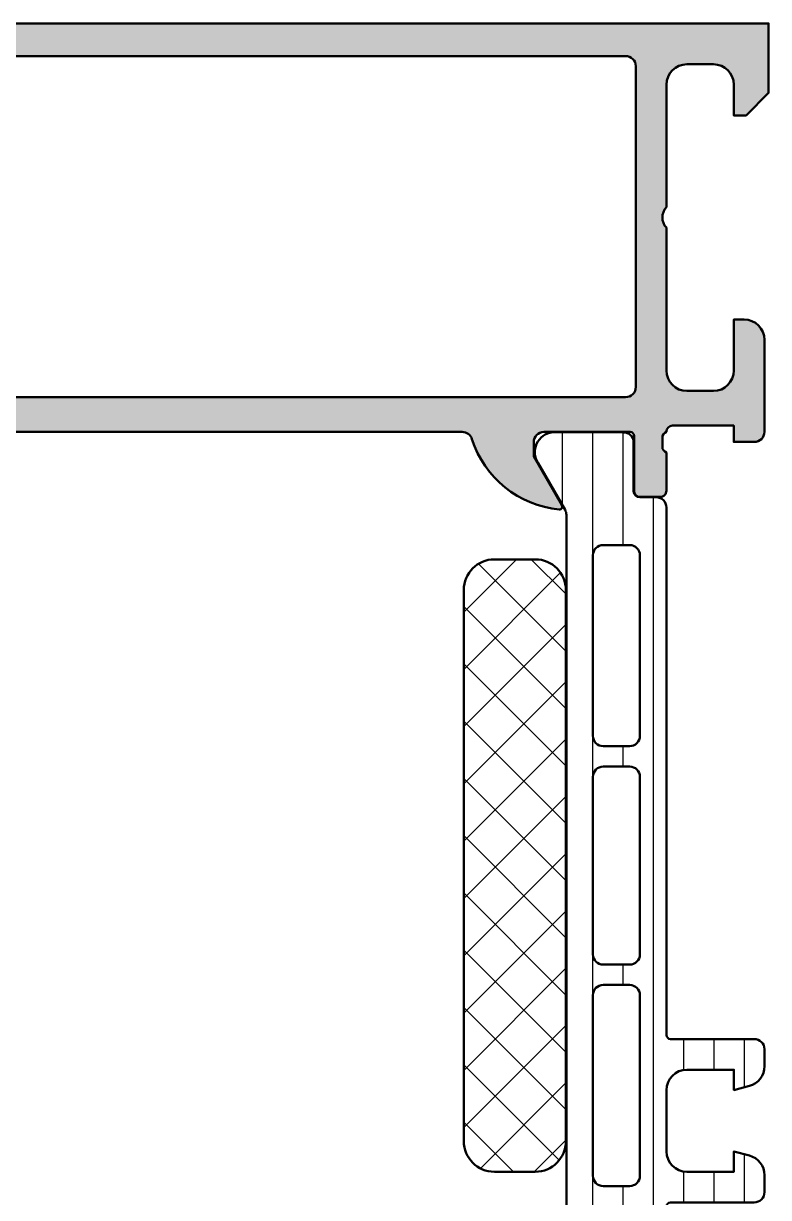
# Model space of a CAD drawing. Extents: x -75 to 44, y -44 to 75.
# Drawn here: x -17.5 to 19, y 17.5 to 75 of the extents above; entities that cross this region are included whole.
import ezdxf

# ---------------------------------------------------------------- set-up
doc = ezdxf.new("R2010")
doc.units = 0
for name, color, linetype, lineweight in [('0S-Alu contour', 7, 'Continuous', 50), ('0S-Alu hatch', 252, 'Continuous', 25), ('0S-Plastic contour', 254, 'Continuous', 50), ('0S-Plastic hatch', 253, 'Continuous', 25), ('0S-PT contour', 91, 'Continuous', 50), ('0S-PT hatch', 103, 'Continuous', 25)]:
    doc.layers.add(name, color=color, linetype=linetype, lineweight=lineweight)

# ---------------------------------------------------------------- blocks, each defined once
blk = doc.blocks.new('385940__7E99EFBC_4973_408E_94DA_173DC454B51B_')
at = {"layer": '0S-Alu hatch'}
h = blk.add_hatch(color=256, dxfattribs=at)
edge = h.paths.add_edge_path()
edge.add_ellipse((-54.49999999999999, 54.48999389648418), major_axis=(-0.5000000000000071, 0), ratio=1, start_angle=270, end_angle=360, ccw=False)
edge.add_line((-54.49999999999999, 54.98999389648418), (4.000000000000028, 54.98999389648421))
edge.add_ellipse((3.999999999999971, 54.48999389648411), major_axis=(-0.5000000000000995, 0), ratio=1, start_angle=197.7484163560607, end_angle=269.9999999999935, ccw=False)
edge.add_arc((9.23822324117374, 56.16660275833186), 4.999999999999847, 197.7484163560706, 264.3774224492067)
edge.add_arc((8.761880215351681, 51.32811368113251), 0.1381197846483097, 264.3774224492034, 389.9999999999968)
edge.add_line((8.881495457622357, 51.39717357345666), (7.500000000000028, 53.78999389648416))
edge.add_line((7.500000000000028, 53.78999389648416), (7.499999999999971, 54.48999389648424))
edge.add_ellipse((7.999999999999957, 54.48999389648424), major_axis=(-0.4999999999999858, 0), ratio=1, start_angle=270, end_angle=360, ccw=False)
edge.add_line((7.999999999999957, 54.98999389648422), (12.22002568095718, 54.98999389648421))
edge.add_ellipse((12.22002568095718, 54.78999389648421), major_axis=(-0.1999999999999886, 0), ratio=1, start_angle=180, end_angle=270, ccw=False)
edge.add_line((12.42002568095716, 54.78999389648421), (12.42002568095716, 52.10998289647562))
edge.add_arc((12.72002568095718, 52.10998289647562), 0.3000000000000078, 180, 270)
edge.add_line((12.72002568095718, 51.80998289647561), (13.69999999999996, 51.80998289647567))
edge.add_arc((13.69999999999997, 52.10998289647569), 0.2999999999999971, 269.9999999999973, 360)
edge.add_line((13.99999999999997, 52.10998289647569), (14, 53.98999389648412))
edge.add_ellipse((14.07886709564312, 54.25753723700708), major_axis=(-0.2789255417371575, 0), ratio=1, start_angle=-1.1628700728746253, end_angle=73.57540544465621, ccw=False)
edge.add_line((13.79999899999994, 54.26319789648409), (13.79999899999998, 54.71679189648421))
edge.add_ellipse((14.07886702231728, 54.72245065107241), major_axis=(-0.2789254297740709, 0), ratio=1, start_angle=-73.57541436805087, end_angle=1.1624791642789205, ccw=False)
edge.add_ellipse((14.30031261618111, 54.99952532746785), major_axis=(-0.3004638341201161, 0), ratio=1, start_angle=-89.94935190421182, end_angle=1.8178640500228198, ccw=False)
edge.add_line((14.30004701338805, 55.2999890441947), (17.29998767375943, 55.29998904419469))
edge.add_line((17.29998767375943, 55.29998904419469), (17.29998767375943, 54.49999362183141))
edge.add_line((17.29998767375943, 54.49999362183141), (18.29998767375942, 54.50000125122594))
edge.add_arc((18.30001841438009, 54.99997051019443), 0.4999692599135209, 269.9964771677651, 360.0026485613531)
edge.add_line((18.79998767375943, 54.99999362183145), (18.80004870891568, 59.49999362183139))
edge.add_arc((17.79996123834674, 59.49990615126246), 1.000087474394158, 0.0050112561101264, 89.99498874388966)
edge.add_line((17.80004870891618, 60.4999936218314), (17.30004870891568, 60.4999936218314))
edge.add_line((17.30004870891568, 60.4999936218314), (17.30004870891568, 57.9999936218314))
edge.add_ellipse((16.29996131144261, 58.00008101929404), major_axis=(-1.00008740129189, 0), ratio=1, start_angle=90.00501389839292, end_angle=179.9949929319336, ccw=False)
edge.add_line((16.30004882812622, 56.99999362183141), (14.99999999999997, 56.99999362183141))
edge.add_ellipse((14.99999999999997, 57.9999936218314), major_axis=(-1, 0), ratio=1, start_angle=0, end_angle=90, ccw=False)
edge.add_line((13.99999999999997, 57.9999936218314), (13.99999999999997, 64.99999389648431))
edge.add_ellipse((14.52499999999998, 65.49999389648431), major_axis=(-0.7250000000000041, 0), ratio=1, start_angle=-43.60281897270329, end_angle=43.60281897270329, ccw=False)
edge.add_line((13.99999999999997, 65.99999389648431), (13.99999999999997, 71.99999389648427))
edge.add_ellipse((15.00000000000004, 71.99999389648427), major_axis=(-1.000000000000071, 0), ratio=1, start_angle=270, end_angle=360, ccw=False)
edge.add_line((15.00000000000004, 72.99999389648434), (16.29999999999995, 72.99999389648428))
edge.add_ellipse((16.29999999999994, 71.99999389648427), major_axis=(-1.000000000000014, 0), ratio=1, start_angle=180, end_angle=269.9999999999992, ccw=False)
edge.add_line((17.29999999999995, 71.99999389648427), (17.29999999999995, 70.49999389648431))
edge.add_line((17.29999999999995, 70.49999389648431), (17.89999999999998, 70.49999389648431))
edge.add_line((17.89999999999998, 70.49999389648431), (18.99999999999994, 71.59999389648432))
edge.add_line((18.99999999999994, 71.59999389648432), (18.99999999999997, 74.99999389648427))
edge.add_line((18.99999999999997, 74.99999389648427), (-73.50000000000003, 74.99999389648433))
edge.add_arc((-73.49999999999999, 73.49999389648431), 1.500000000000014, 90.0000000000016, 180)
edge.add_line((-75, 73.49999389648431), (-75, -19.00000610351576))
edge.add_line((-75, -19.00000610351576), (-71.60000000000005, -19.00000610351574))
edge.add_line((-71.60000000000005, -19.00000610351574), (-70.5, -17.90000610351572))
edge.add_line((-70.5, -17.90000610351572), (-70.50000000000003, -17.30000610351571))
edge.add_line((-70.50000000000003, -17.30000610351571), (-71.99999999999997, -17.30000610351571))
edge.add_ellipse((-71.99999999999999, -16.30000610351567), major_axis=(-1.000000000000042, 0), ratio=1, start_angle=0, end_angle=90.0000000000008, ccw=False)
edge.add_line((-73.00000000000003, -16.30000610351567), (-73.00000000000003, -15.00000610351577))
edge.add_ellipse((-71.99999999999999, -15.00000610351577), major_axis=(-1.000000000000042, 0), ratio=1, start_angle=270, end_angle=360, ccw=False)
edge.add_line((-71.99999999999999, -14.00000610351573), (-66.00000000002444, -14.00000610351571))
edge.add_ellipse((-65.50001268003986, -14.52501865412734), major_axis=(-0.7250003437551502, 0), ratio=1, start_angle=226.3957930694354, end_angle=313.60140928584553, ccw=False)
edge.add_line((-64.99999972527986, -14.00003051757825), (-57.99999972534709, -14.00003051757825))
edge.add_ellipse((-57.99999972534712, -15.00003051757822), major_axis=(-0.9999999999999715, 0), ratio=1, start_angle=180, end_angle=269.9999999999984, ccw=False)
edge.add_line((-56.99999972534715, -15.00003051757822), (-56.99999972534715, -16.30007934570324))
edge.add_ellipse((-58.00008719591609, -16.29999187513429), major_axis=(-1.000087474394165, 0), ratio=1, start_angle=90.00501125611032, end_angle=179.99498874389, ccw=False)
edge.add_line((-57.99999972534665, -17.30007934570324), (-60.49999972534714, -17.30007934570324))
edge.add_line((-60.49999972534714, -17.30007934570324), (-60.49999972534714, -17.80007934570324))
edge.add_arc((-59.4999122547782, -17.79999187513429), 1.000087474394158, 180.0050112561101, 269.9949887438901)
edge.add_line((-59.49999972534763, -18.80007934570324), (-54.99999972534714, -18.80001831054699))
edge.add_arc((-54.99997661371017, -18.30004905116765), 0.4999692599135361, 269.9973514386522, 360.0035228322907)
edge.add_line((-54.50000735474167, -18.30001831054649), (-54.49999972534715, -17.30001831054699))
edge.add_line((-54.49999972534715, -17.30001831054699), (-55.29999514771042, -17.300018310547))
edge.add_line((-55.29999514771042, -17.300018310547), (-55.29999514771042, -14.30007753096629))
edge.add_ellipse((-54.99985516654843, -14.30014606191614), major_axis=(-0.300139988985832, 0), ratio=1, start_angle=270.02586622576086, end_angle=359.9869176572024, ccw=False)
edge.add_ellipse((-54.73244240317294, -14.07887460457881), major_axis=(-0.2789306595871168, 0), ratio=1, start_angle=268.8375208357147, end_angle=343.57541436804036, ccw=False)
edge.add_line((-54.72678354248385, -13.80000135352485), (-54.27318954248381, -13.80000135352483))
edge.add_ellipse((-54.26752888300675, -14.07886944916799), major_axis=(-0.2789255417371436, 0), ratio=1, start_angle=196.4245945553567, end_angle=271.1628700728879, ccw=False)
edge.add_line((-53.99998554248381, -14.00000235352482), (-52.1199745424753, -14.00000235352482))
edge.add_arc((-52.1199745424753, -13.70000235352486), 0.2999999999999616, 270.0000000000013, 360)
edge.add_line((-51.81997454247534, -13.70000235352486), (-51.81997454247534, -12.720028034482))
edge.add_arc((-52.11997454247532, -12.72002803448198), 0.2999999999999687, 0, 90)
edge.add_line((-52.11997454247532, -12.42002803448201), (-54.8, -12.42002803448204))
edge.add_ellipse((-54.80000000000003, -12.22002803448204), major_axis=(-0.2000000000000028, 0), ratio=1, start_angle=0, end_angle=90.00000000000608, ccw=False)
edge.add_line((-55.00000000000003, -12.22002803448204), (-55.00000000000002, -8.000006103515759))
edge.add_ellipse((-54.5, -8.000006103515773), major_axis=(-0.5000000000000214, 0), ratio=1, start_angle=270, end_angle=360, ccw=False)
edge.add_line((-54.5, -7.500006103515751), (-53.80000000000005, -7.50000610351573))
edge.add_line((-53.80000000000005, -7.50000610351573), (-51.40717967697242, -8.881501561138109))
edge.add_arc((-51.3381197846483, -8.761886318867468), 0.1381197846482713, 240.0000000000035, 365.6225775508021)
edge.add_arc((-56.17660886184727, -9.238229344689344), 4.999999999999413, 5.622577550791834, 72.25158364392814)
edge.add_ellipse((-54.49999999999941, -4.000006103515559), major_axis=(-0.5000000000005862, 0), ratio=1, start_angle=0, end_angle=72.25158364394088, ccw=False)
edge.add_line((-55, -4.000006103515559), (-55, 54.48999389648418))
edge = h.paths.add_edge_path()
edge.add_line((-71.0615159403742, 73.39998672329651), (12.00001537322538, 73.40498970474619))
edge.add_ellipse((12.00001537322537, 72.9049897047462), major_axis=(-0.4999999999999858, 0), ratio=1, start_angle=180, end_angle=269.9999999999984, ccw=False)
edge.add_line((12.50001537322535, 72.9049897047462), (12.50001537322532, 57.19498862206177))
edge.add_ellipse((12.00001537322539, 57.19498862206177), major_axis=(-0.4999999999999343, 0), ratio=1, start_angle=90.0000058531765, end_angle=180, ccw=False)
edge.add_line((12.00001542430399, 56.69498862206184), (-55.35150879034739, 56.68998006297687))
edge.add_ellipse((-55.35150884087968, 57.18998006297694), major_axis=(-0.5000000000000808, 0), ratio=1, start_angle=45.000037045091005, end_angle=90.00000579057422, ccw=False)
edge.add_line((-55.70506200287988, 56.83642644379062), (-71.41506910237437, 72.54643310411026))
edge.add_ellipse((-71.06151594037424, 72.89998672329651), major_axis=(-0.499999999999988, 0), ratio=1, start_angle=-90.00000000000318, end_angle=45.00003704508981, ccw=False)
edge = h.paths.add_edge_path()
edge.add_line((-72.54643878025324, 71.41506089524681), (-56.84631488355535, 55.80506453899158))
edge.add_ellipse((-57.19986850274167, 55.45151137699139), major_axis=(-0.5000000000000784, 0), ratio=1, start_angle=180.0000057905746, end_angle=224.999962954909, ccw=False)
edge.add_line((-56.69986850274159, 55.45151142752368), (-56.69999667358933, -11.99999275158777))
edge.add_ellipse((-57.19999667358933, -11.99999270105547), major_axis=(-0.5000000000000097, 0), ratio=1, start_angle=90, end_angle=180.0000057905746, ccw=False)
edge.add_line((-57.19999667358933, -12.49999270105548), (-72.90005427974833, -12.49999244396146))
edge.add_ellipse((-72.90005427974833, -11.99999244396143), major_axis=(-0.5000000000000285, 0), ratio=1, start_angle=0, end_angle=90, ccw=False)
edge.add_line((-73.40005427974836, -11.99999244396143), (-73.39999239943954, 71.06150773324667))
edge.add_ellipse((-72.89999239943953, 71.06150773324667), major_axis=(-0.5000000000000142, 0), ratio=1, start_angle=224.9999629549068, end_angle=360, ccw=False)
at = {"layer": '0S-Alu contour', "color": 7}
for points in [[(17.29999999999995, 71.99999389648427), (17.29999999999995, 70.49999389648431), (17.89999999999998, 70.49999389648431), (18.99999999999994, 71.59999389648432), (18.99999999999997, 74.99999389648427), (-73.50000000000003, 74.99999389648433)], [(-71.0615159403742, 73.39998672329651), (12.00001537322538, 73.40498970474619)], [(12.50001537322535, 72.9049897047462), (12.50001537322532, 57.19498862206177)], [(15.00000000000004, 72.99999389648434), (16.29999999999995, 72.99999389648428)], [(13.99999999999997, 65.99999389648431), (13.99999999999997, 71.99999389648427)], [(13.99999999999997, 57.9999936218314), (13.99999999999997, 64.99999389648431)], [(17.80004870891618, 60.4999936218314), (17.30004870891568, 60.4999936218314), (17.30004870891568, 57.9999936218314)], [(18.79998767375943, 54.99999362183145), (18.80004870891568, 59.49999362183139)], [(16.30004882812622, 56.99999362183141), (14.99999999999997, 56.99999362183141)], [(12.00001542430399, 56.69498862206184), (-55.35150879034739, 56.68998006297687)], [(14.30004701338805, 55.2999890441947), (17.29998767375943, 55.29998904419469), (17.29998767375943, 54.49999362183141), (18.29998767375942, 54.50000125122594)], [(-54.49999999999999, 54.98999389648418), (4.000000000000028, 54.98999389648421)], [(7.999999999999957, 54.98999389648422), (12.22002568095718, 54.98999389648421)], [(12.42002568095716, 54.78999389648421), (12.42002568095716, 52.10998289647562)], [(13.79999899999994, 54.26319789648409), (13.79999899999998, 54.71679189648421)], [(8.881495457622357, 51.39717357345666), (7.500000000000028, 53.78999389648416), (7.499999999999971, 54.48999389648424)], [(13.99999999999997, 52.10998289647569), (14, 53.98999389648412)], [(12.72002568095718, 51.80998289647561), (13.69999999999996, 51.80998289647567)]]:
    blk.add_lwpolyline(points, dxfattribs=at)
at = {"layer": '0S-Alu contour', "color": 7, "extrusion": (0, 0, -1)}
for centre, radius, start, end in [((-12.00001537322537, 72.9049897047462), 0.4999999999999858, 90.0000000000016, 180), ((-15.00000000000004, 71.99999389648427), 1.000000000000071, 0, 90), ((-16.29999999999994, 71.99999389648427), 1.000000000000014, 90.00000000000081, 180), ((-14.52499999999998, 65.49999389648431), 0.7250000000000041, 316.3971810272967, 43.60281897270331), ((-14.99999999999997, 57.9999936218314), 1, 270, 0), ((-16.29996131144261, 58.00008101929404), 1.00008740129189, 180.0050070680665, 269.9949861016071), ((-12.00001537322539, 57.19498862206177), 0.4999999999999343, 180, 269.9999941468235), ((-14.30031261618111, 54.99952532746785), 0.3004638341201162, 358.1821359499772, 89.94935190421191), ((-3.999999999999971, 54.48999389648411), 0.5000000000000995, 90.00000000000651, 162.2515836439393), ((-7.999999999999957, 54.48999389648424), 0.4999999999999858, 0, 90), ((-12.22002568095718, 54.78999389648421), 0.1999999999999886, 90, 180), ((-14.07886702231728, 54.72245065107241), 0.2789254297740709, 358.8375208357211, 73.57541436805099), ((-14.07886709564312, 54.25753723700708), 0.2789255417371575, 286.4245945553438, 1.162870072874627)]:
    blk.add_arc(centre, radius, start, end, dxfattribs=at)
at = {"layer": '0S-Alu contour', "color": 7}
for centre, radius, start, end in [((17.79996123834674, 59.49990615126246), 1.000087474394158, 0.0050112561101264, 89.99498874388966), ((9.23822324117374, 56.16660275833186), 4.999999999999847, 197.7484163560706, 264.3774224492067), ((18.30001841438009, 54.99997051019443), 0.4999692599135209, 269.9964771677651, 0.0026485613531484), ((12.72002568095718, 52.10998289647562), 0.3000000000000078, 180, 270), ((13.69999999999997, 52.10998289647569), 0.2999999999999971, 269.9999999999973, 0), ((8.761880215351681, 51.32811368113251), 0.1381197846483097, 264.3774224492034, 29.99999999999678)]:
    blk.add_arc(centre, radius, start, end, dxfattribs=at)
blk = doc.blocks.new('284027__9C5133BD_86C6_48C9_A2F0_5362471575C2___19BFCDF4_D3F9_419A_8640_7265B5A1E063_')
at = {"layer": '0S-Plastic hatch'}
h = blk.add_hatch(dxfattribs=at)
h.set_pattern_fill('ANSI31', color=256, scale=0.4680000000000001, angle=45, style=0)
h.set_pattern_definition([(90, (0, 0), (-1.4859, 0), [])])
edge = h.paths.add_edge_path()
edge.add_line((18.8024294195755, 23.92045001608353), (18.8024294195755, 24.75119923947118))
edge.add_arc((18.30242941957556, 24.75119923947118), 0.4999999999999467, 0, 90)
edge.add_line((18.30242941957556, 25.25119923947113), (14.20242941958727, 25.25119923947112))
edge.add_ellipse((14.20415797248255, 25.45537233531437), major_axis=(-0.2041804127758752, 0), ratio=1, start_angle=1.1558689438159035, end_angle=89.51493893428051, ccw=False)
edge.add_line((14.00001910686052, 25.45125353647502), (13.99999618530252, 51.2926203460275))
edge.add_arc((13.49999886444267, 51.2926049146429), 0.4999973210979748, 0.0017683158931002, 90.0023822800018)
edge.add_line((13.4999780752392, 51.79260223530869), (12.68964674242505, 51.79257360889049))
edge.add_ellipse((12.68963587619075, 52.09257360869369), major_axis=(-0.299999999999997, 0), ratio=1, start_angle=0.002075297898500139, end_angle=90.00207529788338, ccw=False)
edge.add_line((12.38963587638754, 52.09256274245931), (12.38988089696836, 54.49256113584486))
edge.add_arc((11.94294550279205, 54.5145261659216), 0.4474748139435386, 357.1864126801093, 456.8127067563663)
edge.add_line((11.88986416989222, 54.95884146074204), (8.413322674086388, 54.97934678962014))
edge.add_arc((8.539755509974071, 54.00146339656354), 0.9860229167755141, 97.36703665077884, 213.1733953398555)
edge.add_line((7.71443610874792, 53.46193667955482), (9.032988538204307, 51.17832759030543))
edge.add_ellipse((8.599984876952277, 50.92831193211104), major_axis=(-0.5000000000000347, 0), ratio=1, start_angle=180.0021352027152, end_angle=210.0020718972301, ccw=False)
edge.add_line((9.099984876605118, 50.92833056526982), (9.10107118903619, 16.57406180967085))
edge.add_ellipse((8.601071189345518, 16.57404422204903), major_axis=(-0.4999999999999968, 0), ratio=1, start_angle=150.0020786985373, end_angle=180.0020153930485, ccw=False)
edge.add_line((9.034092960986165, 16.32405993197225), (7.715705963199127, 14.04035533071715))
edge.add_arc((8.556978193857915, 13.49975087662267), 0.9999960709244817, 147.2750591980463, 261.8204672459864)
edge.add_line((8.414703396943692, 12.50992764794625), (11.89124489274954, 12.51005429541035))
edge.add_arc((11.89122942212978, 13.01005027261657), 0.4999959774455621, 270.0017728166999, 360.0023777790716)
edge.add_line((12.39122539914478, 13.01007102248646), (12.39080651893199, 15.41006939182497))
edge.add_ellipse((12.6908065187352, 15.41008025805929), major_axis=(-0.299999999999997, 0), ratio=1, start_angle=-89.9979247021003, end_angle=0.002075297898500139, ccw=False)
edge.add_line((12.69079565250081, 15.71008025786249), (13.50112698531579, 15.7101088842807))
edge.add_arc((13.50111155393148, 16.21010620514054), 0.4999973210979712, 270.0017683158609, 360.0023822800018)
edge.add_line((14.00110887459726, 16.21012699434402), (14.0024294195872, 17.05119923947113))
edge.add_ellipse((14.20242941958719, 17.05119923947113), major_axis=(-0.1999999999999886, 0), ratio=1, start_angle=270, end_angle=360, ccw=False)
edge.add_line((14.20242941958719, 17.25119923947112), (18.30242941957556, 17.25119923947112))
edge.add_arc((18.30242941957556, 17.75119923947112), 0.5000000000000036, 270, 360)
edge.add_line((18.80242941957556, 17.75119923947112), (18.8024294195751, 18.58194846282917))
edge.add_arc((17.80242941957564, 18.58194846282914), 0.9999999999994564, 0, 74.99999999891993)
edge.add_line((18.06124846469623, 19.54787428911281), (17.30242941957567, 19.75119923947106))
edge.add_line((17.30242941957567, 19.75119923947106), (17.30242941957556, 18.75119923947112))
edge.add_line((17.30242941957556, 18.75119923947112), (15.0024294195872, 18.75119923947112))
edge.add_ellipse((15.00413866530841, 19.75532572367275), major_axis=(-1.004127938958014, 0), ratio=1, start_angle=0.23408772131568867, end_angle=89.90246998467933, ccw=False)
edge.add_line((14.00001910686052, 19.75122326849695), (14.00001910686052, 22.75110162264066))
edge.add_ellipse((15.00413845342822, 22.74707326679352), major_axis=(-1.004127427074067, 0), ratio=1, start_angle=270.097517975085, end_angle=359.770140321516, ccw=False)
edge.add_line((15.00242941958714, 23.75119923947111), (17.30242941957556, 23.75119923947112))
edge.add_line((17.30242941957556, 23.75119923947112), (17.30242941957556, 22.75119923947112))
edge.add_line((17.30242941957556, 22.75119923947112), (18.06124846469623, 22.95452418979929))
edge.add_arc((17.80242941957543, 23.92045001608353), 1.000000000000068, 285.0000000010832, 360)
edge = h.paths.add_edge_path()
edge.add_ellipse((12.2005474846412, 48.95118688877857), major_axis=(-0.5000000020876288, 0), ratio=1, start_angle=180, end_angle=270.00189910274815, ccw=False)
edge.add_line((12.70054748672883, 48.95118688877857), (12.70054748672885, 40.10119299598989))
edge.add_ellipse((12.20054748457154, 40.10119299598989), major_axis=(-0.5000000021573054, 0), ratio=1, start_angle=89.99810091068679, end_angle=180, ccw=False)
edge.add_line((12.20053091189082, 39.60119299410724), (10.90053680557882, 39.60119299410723))
edge.add_ellipse((10.90053316621976, 40.10118935475048), major_axis=(-0.4999963606565038, 0), ratio=1, start_angle=-0.000417042864683026, end_angle=90.00041704286463, ccw=False)
edge.add_line((10.4005368055765, 40.10119299410955), (10.40053680557649, 48.95118689058911))
edge.add_ellipse((10.90053316621986, 48.95119052994818), major_axis=(-0.4999963606566104, 0), ratio=1, start_angle=-90.00041704286463, end_angle=0.00041704286462618256, ccw=False)
edge.add_line((10.90053680557892, 49.45118689059154), (12.20053091184324, 49.45118689059155))
edge = h.paths.add_edge_path()
edge.add_ellipse((12.20054748463083, 27.40118688947705), major_axis=(-0.5000000020876217, 0), ratio=1, start_angle=180, end_angle=270.00189910274815, ccw=False)
edge.add_line((12.70054748671845, 27.40118688947705), (12.70054748671845, 18.55117773601661))
edge.add_ellipse((12.20056274550752, 18.55117773601661), major_axis=(-0.4999847412109287, 0), ratio=1, start_angle=90, end_angle=180, ccw=False)
edge.add_line((12.20056274550752, 18.05119299480568), (10.90055206435517, 18.05119299480569))
edge.add_ellipse((10.90055206435517, 18.55120825359474), major_axis=(-0.5000152587890554, 0), ratio=1, start_angle=0, end_angle=90, ccw=False)
edge.add_line((10.40053680556611, 18.55120825359474), (10.4005368055661, 27.40118689129001))
edge.add_ellipse((10.90053316620944, 27.40119053064669), major_axis=(-0.4999963606565695, 0), ratio=1, start_angle=-90.00041704286463, end_angle=0.00041704286462618256, ccw=False)
edge.add_line((10.90053680556851, 27.90118689129001), (12.20053091183287, 27.90118689129001))
edge = h.paths.add_edge_path()
edge.add_ellipse((12.20054748671846, 38.10119299480568), major_axis=(-0.5000000000000071, 0), ratio=1, start_angle=180, end_angle=270, ccw=False)
edge.add_line((12.70054748671847, 38.10119299480568), (12.70054748671846, 29.40118689129001))
edge.add_ellipse((12.20054748671846, 29.40118689129001), major_axis=(-0.4999999999999983, 0), ratio=1, start_angle=90, end_angle=180, ccw=False)
edge.add_line((12.20054748671846, 28.90118689129001), (10.9005368055661, 28.90118689129002))
edge.add_ellipse((10.9005368055661, 29.40118689129001), major_axis=(-0.4999999999999929, 0), ratio=1, start_angle=0, end_angle=90, ccw=False)
edge.add_line((10.40053680556611, 29.40118689129001), (10.4005368055661, 38.10119299481089))
edge.add_ellipse((10.90053680556612, 38.10119299480567), major_axis=(-0.5000000000000142, 0), ratio=1, start_angle=270, end_angle=360, ccw=False)
edge.add_line((10.90053680556612, 38.60119299480569), (12.20054748671846, 38.60119299480569))
at = {"layer": '0S-Alu contour', "color": 7}
for points in [[(10.4005368055765, 40.10119299410955), (10.40053680557649, 48.95118689058911)], [(10.90053680557892, 49.45118689059154), (12.20053091184324, 49.45118689059155)], [(12.70054748672883, 48.95118688877857), (12.70054748672885, 40.10119299598989)], [(12.20053091189082, 39.60119299410724), (10.90053680557882, 39.60119299410723)], [(10.90053680556612, 38.60119299480569), (12.20054748671846, 38.60119299480569)], [(10.40053680556611, 29.40118689129001), (10.4005368055661, 38.10119299481089)], [(12.70054748671847, 38.10119299480568), (12.70054748671846, 29.40118689129001)], [(12.20054748671846, 28.90118689129001), (10.9005368055661, 28.90118689129002)], [(10.90053680556851, 27.90118689129001), (12.20053091183287, 27.90118689129001)], [(10.40053680556611, 18.55120825359474), (10.4005368055661, 27.40118689129001)], [(12.70054748671845, 27.40118688947705), (12.70054748671845, 18.55117773601661)], [(12.20056274550752, 18.05119299480568), (10.90055206435517, 18.05119299480569)]]:
    blk.add_lwpolyline(points, dxfattribs=at)
at = {"layer": '0S-Alu contour', "color": 7, "extrusion": (0, 0, -1)}
for centre, radius, start, end in [((-10.90053316621986, 48.95119052994818), 0.4999963606566104, 359.9995829571354, 90.00041704286463), ((-12.2005474846412, 48.95118688877857), 0.5000000020876288, 89.99810089725185, 180), ((-10.90053316621976, 40.10118935475048), 0.4999963606565038, 269.9995829571354, 0.0004170428646345), ((-12.20054748457154, 40.10119299598989), 0.5000000021573054, 180, 270.0018990893132), ((-10.90053680556612, 38.10119299480567), 0.5000000000000142, 0, 90), ((-12.20054748671846, 38.10119299480568), 0.5000000000000071, 90, 180), ((-10.9005368055661, 29.40118689129001), 0.4999999999999929, 270, 0), ((-12.20054748671846, 29.40118689129001), 0.4999999999999983, 180, 270), ((-10.90053316620944, 27.40119053064669), 0.4999963606565695, 359.9995829571354, 90.00041704286463), ((-12.20054748463083, 27.40118688947705), 0.5000000020876217, 89.99810089725185, 180), ((-10.90055206435517, 18.55120825359474), 0.5000152587890554, 270, 0), ((-12.20056274550752, 18.55117773601661), 0.4999847412109287, 180, 270)]:
    blk.add_arc(centre, radius, start, end, dxfattribs=at)
at = {"layer": '0S-Plastic contour', "color": 7}
for points in [[(11.88986416989222, 54.95884146074204), (8.413322674086388, 54.97934678962014)], [(12.38963587638754, 52.09256274245931), (12.38988089696836, 54.49256113584486)], [(7.71443610874792, 53.46193667955482), (9.032988538204307, 51.17832759030543)], [(13.4999780752392, 51.79260223530869), (12.68964674242505, 51.79257360889049)], [(14.00001910686052, 25.45125353647502), (13.99999618530252, 51.2926203460275)], [(9.099984876605118, 50.92833056526982), (9.10107118903619, 16.57406180967085)], [(18.30242941957556, 25.25119923947113), (14.20242941958727, 25.25119923947112)], [(18.8024294195755, 23.92045001608353), (18.8024294195755, 24.75119923947118)], [(15.00242941958714, 23.75119923947111), (17.30242941957556, 23.75119923947112), (17.30242941957556, 22.75119923947112), (18.06124846469623, 22.95452418979929)], [(14.00001910686052, 19.75122326849695), (14.00001910686052, 22.75110162264066)], [(18.06124846469623, 19.54787428911281), (17.30242941957567, 19.75119923947106), (17.30242941957556, 18.75119923947112), (15.0024294195872, 18.75119923947112)], [(18.80242941957556, 17.75119923947112), (18.8024294195751, 18.58194846282917)], [(14.00110887459726, 16.21012699434402), (14.0024294195872, 17.05119923947113)], [(14.20242941958719, 17.25119923947112), (18.30242941957556, 17.25119923947112)], [(9.034092960986165, 16.32405993197225), (7.715705963199127, 14.04035533071715)], [(12.69079565250081, 15.71008025786249), (13.50112698531579, 15.7101088842807)], [(12.39122539914478, 13.01007102248646), (12.39080651893199, 15.41006939182497)], [(8.414703396943692, 12.50992764794625), (11.89124489274954, 12.51005429541035)]]:
    blk.add_lwpolyline(points, dxfattribs=at)
for centre, radius, start, end in [((8.539755509974071, 54.00146339656354), 0.9860229167755141, 97.36703665077884, 213.1733953398555), ((11.94294550279205, 54.5145261659216), 0.4474748139435386, 357.1864126801093, 96.81270675636632), ((13.49999886444267, 51.2926049146429), 0.4999973210979748, 0.0017683158931002, 90.0023822800018), ((18.30242941957556, 24.75119923947118), 0.4999999999999467, 0, 90), ((17.80242941957543, 23.92045001608353), 1.000000000000068, 285.0000000010832, 0), ((17.80242941957564, 18.58194846282914), 0.9999999999994564, 0, 74.99999999891993), ((18.30242941957556, 17.75119923947112), 0.5000000000000036, 270, 0), ((13.50111155393148, 16.21010620514054), 0.4999973210979712, 270.0017683158609, 0.0023822800018465), ((8.556978193857915, 13.49975087662267), 0.9999960709244817, 147.2750591980463, 261.8204672459864), ((11.89122942212978, 13.01005027261657), 0.4999959774455621, 270.0017728166999, 0.0023777790715539)]:
    blk.add_arc(centre, radius, start, end, dxfattribs=at)
at = {"layer": '0S-Plastic contour', "color": 7, "extrusion": (0, 0, -1)}
for centre, radius, start, end in [((-12.68963587619075, 52.09257360869369), 0.299999999999997, 269.9979247021166, 359.9979247021015), ((-8.599984876952277, 50.92831193211104), 0.5000000000000347, 149.9979281027699, 179.9978647972848), ((-14.20415797248255, 25.45537233531437), 0.2041804127758752, 270.4850610657195, 358.8441310561841), ((-15.00413845342822, 22.74707326679352), 1.004127427074067, 0.2298596784839961, 89.902482024915), ((-15.00413866530841, 19.75532572367275), 1.004127938958014, 270.0975300153207, 359.7659122786843), ((-14.20242941958719, 17.05119923947113), 0.1999999999999886, 0, 90), ((-8.601071189345518, 16.57404422204903), 0.4999999999999968, 179.9979846069515, 209.9979213014627), ((-12.6908065187352, 15.41008025805929), 0.299999999999997, 359.9979247021015, 89.9979247021003)]:
    blk.add_arc(centre, radius, start, end, dxfattribs=at)
blk = doc.blocks.new('368710__B09916B1_8613_4CB5_83EC_1677E2A36C29_')
at = {"layer": '0S-PT hatch'}
h = blk.add_hatch(dxfattribs=at)
h.set_pattern_fill('ANSI37', color=256, scale=0.625, angle=90, style=0)
h.set_pattern_definition([(135, (0, 0), (-1.403165018917055, -1.403165018917055), []), (225, (0, 0), (1.403165018917055, -1.403165018917055), [])])
edge = h.paths.add_edge_path()
edge.add_arc((5.574848007756742, 47.25107355320702), 1.5, 90, 180)
edge.add_line((4.074848007756742, 47.25107355320702), (4.074848007756799, 20.25107355320702))
edge.add_arc((5.574848007756799, 20.25107355320702), 1.5, 180, 270)
edge.add_line((5.574848007756799, 18.75107355320702), (7.574848007756799, 18.75107355320703))
edge.add_arc((7.574848007756799, 20.25107355320704), 1.5, 270, 360)
edge.add_line((9.074848007756799, 20.25107355320704), (9.074848007756742, 47.25107355320703))
edge.add_arc((7.574848007756742, 47.25107355320703), 1.5, 0, 90)
edge.add_line((7.574848007756742, 48.75107355320704), (5.574848007756742, 48.75107355320702))
at = {"layer": '0S-PT contour', "color": 7}
for points in [[(7.574848007756742, 48.75107355320704), (5.574848007756742, 48.75107355320702)], [(4.074848007756742, 47.25107355320702), (4.074848007756799, 20.25107355320702)], [(9.074848007756799, 20.25107355320704), (9.074848007756742, 47.25107355320703)], [(5.574848007756799, 18.75107355320702), (7.574848007756799, 18.75107355320703)]]:
    blk.add_lwpolyline(points, dxfattribs=at)
for centre, start, end in [((5.574848007756742, 47.25107355320702), 90, 180), ((7.574848007756742, 47.25107355320703), 0, 90), ((5.574848007756799, 20.25107355320702), 180, 270), ((7.574848007756799, 20.25107355320704), 270, 0)]:
    blk.add_arc(centre, 1.5, start, end, dxfattribs=at)
blk = doc.blocks.new('368710__9068BFFF_C513_4932_809A_CF39747E9DA9_')
at = {"layer": '0S-Alu contour', "color": 7}
blk.add_blockref('385940__7E99EFBC_4973_408E_94DA_173DC454B51B_', (0, 0), dxfattribs=at)
at = {"layer": '0S-Plastic contour', "color": 7}
blk.add_blockref('284027__9C5133BD_86C6_48C9_A2F0_5362471575C2___19BFCDF4_D3F9_419A_8640_7265B5A1E063_', (0, 0), dxfattribs=at)
at = {"layer": '0S-PT contour', "color": 7}
blk.add_blockref('368710__B09916B1_8613_4CB5_83EC_1677E2A36C29_', (0, 0), dxfattribs=at)

msp = doc.modelspace()

# ---------------------------------------------------------------- block references
at = {"layer": '0S-Alu contour', "color": 7}
msp.add_blockref('368710__9068BFFF_C513_4932_809A_CF39747E9DA9_', (0, 0), dxfattribs=at)

doc.saveas('drawing.dxf')
